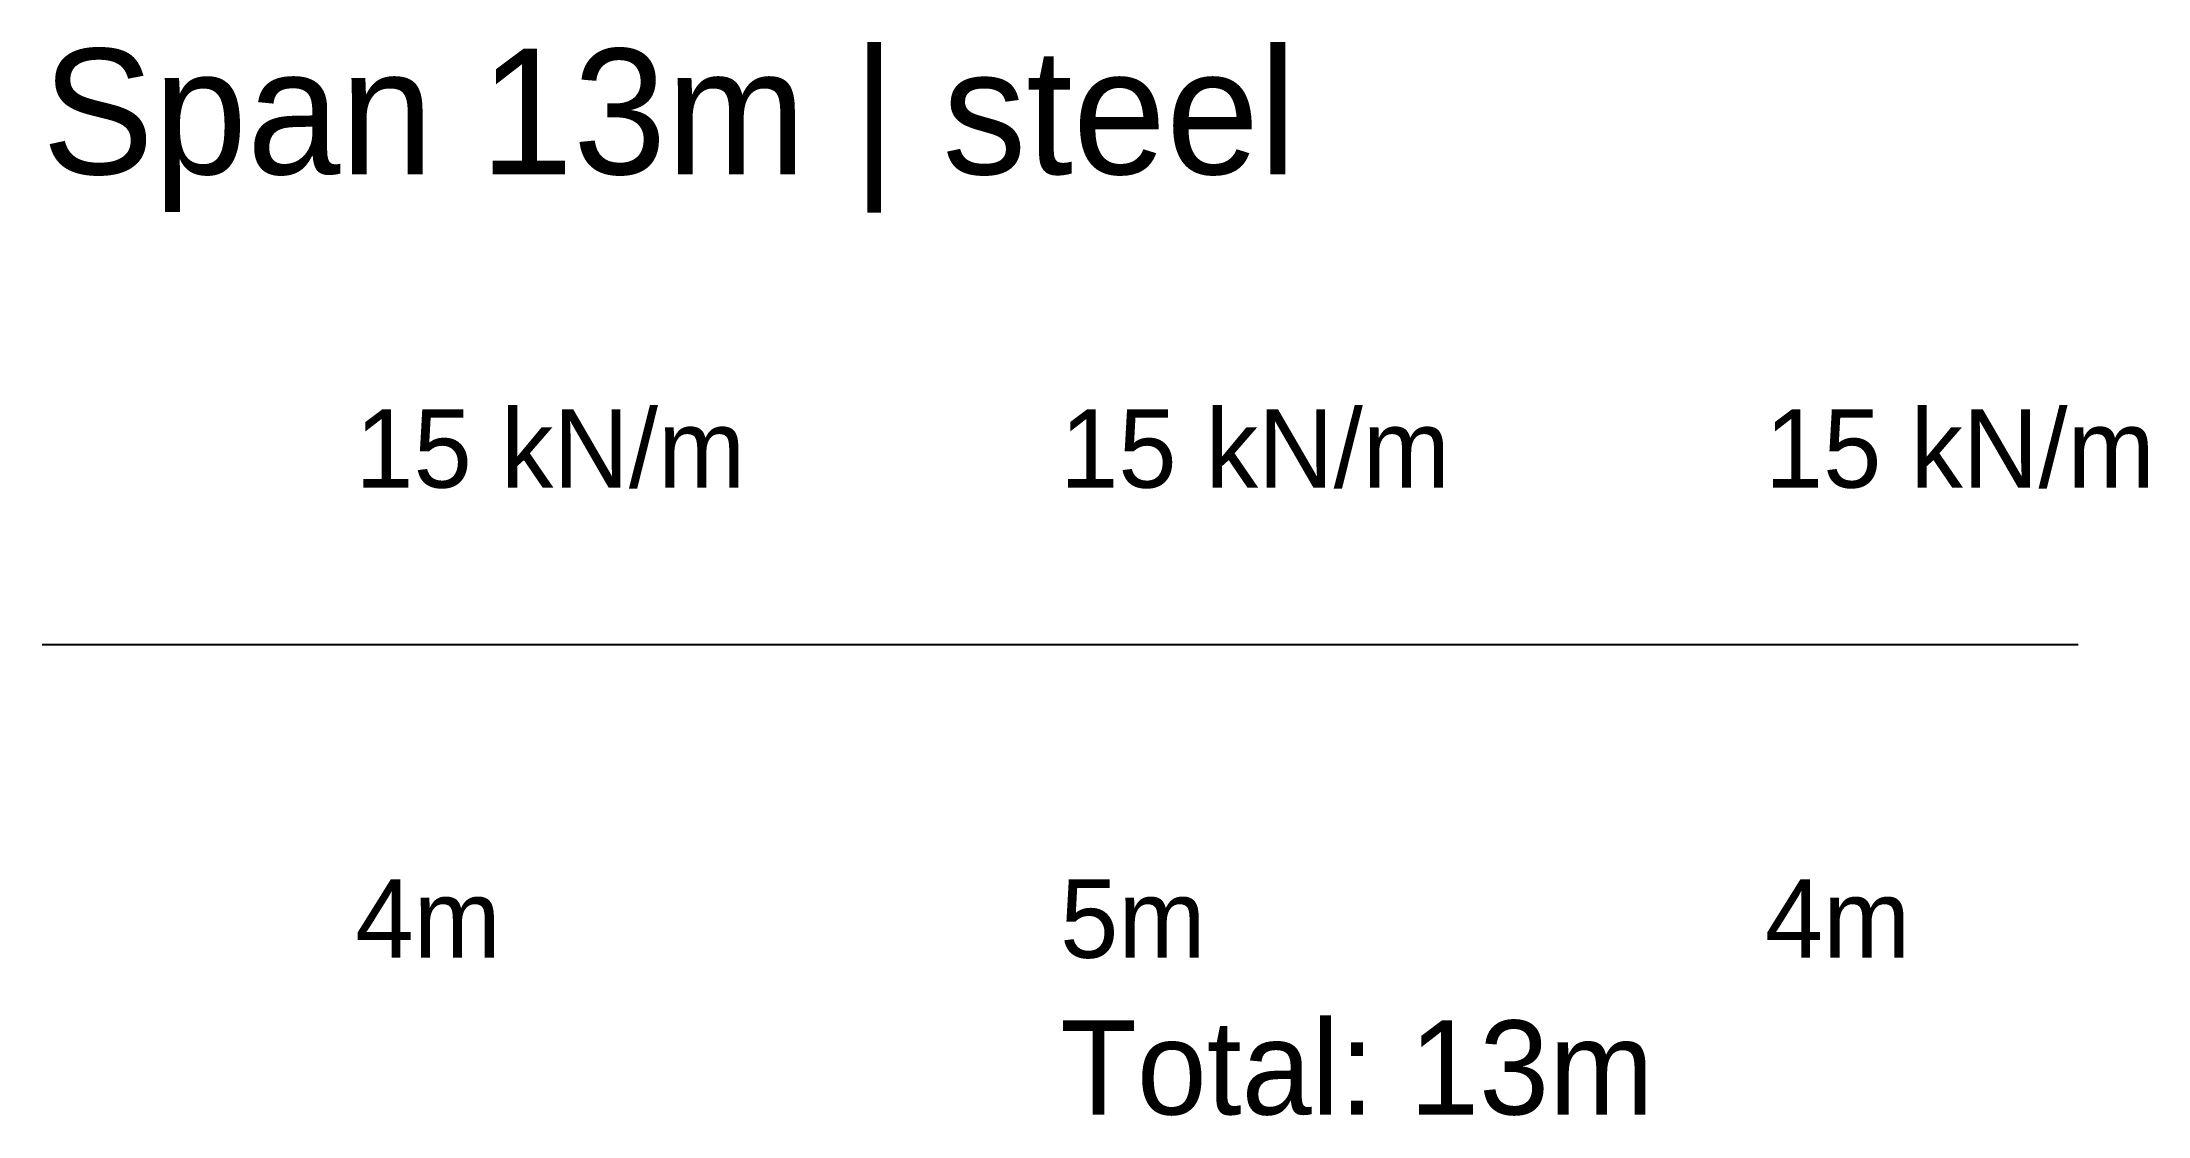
# Model space of a CAD drawing. Extents: x 0 to 13.4, y -3 to 3.8.
import ezdxf

# ---------------------------------------------------------------- set-up
doc = ezdxf.new("R2010")
doc.units = 0
for name, color, linetype in [('DIM', 5, 'CONTINUOUS'), ('LOAD', 1, 'CONTINUOUS'), ('STRUCT', 7, 'CONTINUOUS')]:
    doc.layers.add(name, color=color, linetype=linetype)

msp = doc.modelspace()

# ---------------------------------------------------------------- linework, layer by layer
at = {"layer": 'STRUCT'}
for p, q in [((0, 0), (4, 0)), ((4, 0), (9, 0)), ((9, 0), (13, 0))]:
    msp.add_line(p, q, dxfattribs=at)

# ---------------------------------------------------------------- texts
at = {"layer": 'DIM'}
for s, height, p in [('4m', 0.5, (2, -2)), ('5m', 0.5, (6.5, -2)), ('4m', 0.5, (11, -2)), ('Total: 13m', 0.6, (6.5, -3))]:
    msp.add_text(s, height=height, dxfattribs=at).set_placement(p)
at = {"layer": 'LOAD'}
for p in [(2, 1), (6.5, 1), (11, 1)]:
    msp.add_text('15 kN/m', height=0.5, dxfattribs=at).set_placement(p)
at = {"layer": 'TEXT'}
msp.add_text('Span 13m | steel', height=0.8, dxfattribs=at).set_placement((0, 3))

doc.saveas('drawing.dxf')
